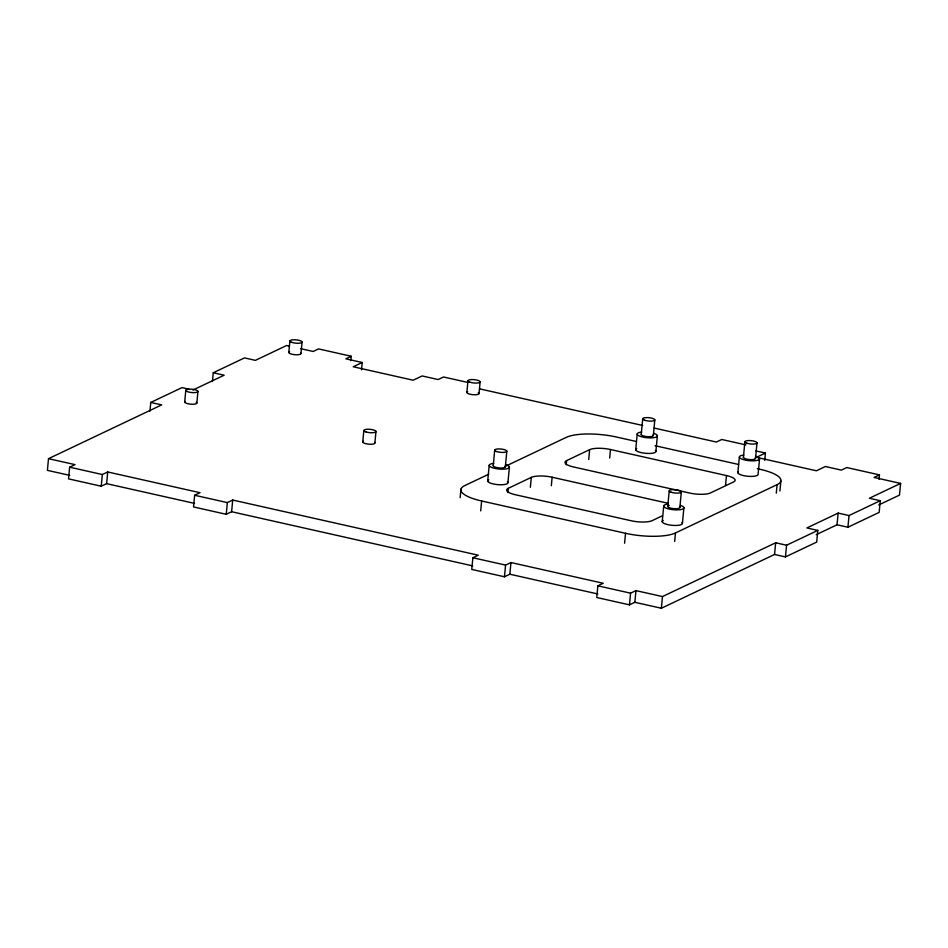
<?xml version="1.0" encoding="UTF-8"?>
<svg xmlns="http://www.w3.org/2000/svg" width="948" height="948" viewBox="0 0 948 948"><rect width="100%" height="100%" fill="white"/><g stroke="black" fill="none" stroke-linecap="round" stroke-linejoin="round"><path stroke-width="1.42" d="M149.95 411.207L150.779 402.438L161.681 404.891L48.502 458.678L47.4 470.35L69.737 475.375M48.502 458.678L75.034 464.627L69.642 467.186L68.54 478.87L101.246 486.217L106.626 483.658L194.589 503.412M101.246 486.217L102.348 474.533L107.728 471.974L200.028 492.699L194.636 495.259L193.534 506.943L226.24 514.29L231.62 511.73L472.815 565.909M106.626 483.658L107.728 471.974M184.706 401.881L185.808 390.244M196.84 403.137L197.942 391.5A6.103 1.683 5.4 0 0 189.138 389.13A6.103 1.683 5.4 0 0 188.545 391.998A6.103 1.683 5.4 0 0 197.942 391.5M212.423 381.523L213.253 372.754L244.489 357.906L255.391 360.359L286.628 345.51L289.413 346.139M226.24 514.29L227.342 502.606L232.722 500.046L478.254 555.196L472.874 557.756L471.76 569.44L504.466 576.775L509.858 574.215L597.821 593.981M231.62 511.73L232.722 500.046M288.82 352.49L289.91 340.984M300.978 353.557L302.068 342.05M350.819 360.643L351.234 356.258L318.54 348.911L313.148 351.471L300.587 348.651M361.52 369.791L362.207 362.491L345.854 358.818L351.234 356.258M362.752 442.088L363.842 430.582M374.887 442.906L375.977 431.399M466.866 392.472L467.968 380.776M460.147 497.7L460.953 489.204M479.024 393.55L480.126 381.854M480.695 510.889L481.643 500.982A37.434 10.321 5.4 0 1 464.721 485.625L488.789 474.19M487.699 481.098L489.168 465.515M493.221 465.824L494.69 450.253M505.355 466.665L506.825 451.094M507.938 482.556L509.408 466.973M507.867 492.569L508.27 488.327L531.295 477.377A15.618 4.302 5.4 0 1 552.127 477.235L666.041 502.819A17.965 4.953 5.4 0 1 668.067 503.329M504.466 576.775L505.568 565.091L510.96 562.543L603.248 583.269L597.868 585.828L596.766 597.513L629.46 604.848L634.852 602.3L661.372 608.249L774.552 554.462L785.454 556.914L816.69 542.078L817.792 530.394L806.89 527.941L838.127 513.093L849.029 515.546L880.265 500.698L879.163 512.382L847.927 527.23L837.025 524.777L816.192 534.684M509.858 574.215L510.96 562.543M530.359 487.296L531.295 477.377M551.333 485.731L552.127 477.235M566.217 464.84L566.62 460.598L589.644 449.66A15.618 4.302 5.4 0 1 610.476 449.518L726.476 475.564A15.618 4.302 5.4 0 1 733.539 481.975L710.514 492.913A15.618 4.302 5.4 0 1 689.682 493.055L573.67 466.997A15.618 4.302 5.4 0 1 566.62 460.598M588.708 459.567L589.644 449.66M609.671 458.014L610.476 449.518M624.59 543.216L625.526 533.297L481.643 500.982M635.705 449.826L637.175 434.243M641.215 434.528L642.697 418.945M629.46 604.848L630.562 593.175L635.954 590.616L662.474 596.565L775.665 542.777L786.567 545.23L817.792 530.394M634.852 602.3L635.954 590.616M653.35 435.369L654.819 419.786M655.921 451.224L657.391 435.653M662.214 521.827L663.683 506.244M667.736 506.528L669.205 490.946M661.372 608.249L662.474 596.565M674.668 541.45L675.474 532.954L777.087 484.665A37.434 10.321 5.4 0 0 760.166 469.319L757.298 468.668M679.87 507.37L681.339 491.787M682.442 523.225L683.911 507.642M725.54 485.483L726.476 475.564M737.876 472.779L739.345 457.197M743.398 457.481L744.867 441.898M755.532 458.322L757.002 442.74M759.573 458.595L758.104 474.178A10.179 2.808 5.4 0 1 747.32 476.228A10.179 2.808 5.4 0 1 738.054 472.057M764.74 460.349L765.427 453.049L755.888 450.904M776.282 493.161L777.087 484.665M779.92 491.005L780.856 481.098M774.552 554.462L775.665 542.777M785.454 556.914L786.567 545.23M837.025 524.777L838.127 513.093M847.927 527.23L849.029 515.546M879.045 479.273L879.46 474.889L846.754 467.554L841.374 470.113L825.376 466.511L816.394 470.777L757.879 457.635M879.46 474.889L874.08 477.448L900.6 483.409L899.498 495.093L878.666 504.988M150.779 402.438L182.016 387.602L188.83 389.13M192.918 390.043L224.155 375.207L213.253 372.754M362.207 362.491L353.225 366.757L413.174 380.219L422.144 375.953L438.142 379.544L443.534 376.984L467.708 382.411M506.173 465.93L566.335 437.336A37.434 10.321 5.4 0 1 616.283 436.992L636.428 441.519M756.457 457.315L765.427 453.049M662.51 515.724L652.165 520.642A15.618 4.302 5.4 0 1 631.332 520.784L515.333 494.726A15.618 4.302 5.4 0 1 508.27 488.327M900.6 483.409L869.363 498.257L880.265 500.698M745.934 444.908L721.76 439.481L716.38 442.041L654.274 428.081M479.51 388.834L642.72 425.486M655.127 445.726L738.587 464.461M69.642 467.186L102.348 474.533M194.636 495.259L227.342 502.606M472.874 557.756L505.568 565.091M597.868 585.828L630.562 593.175M300.777 353.106A6.103 1.683 5.4 0 1 294.105 354.635A6.103 1.683 5.4 0 1 289.638 351.72M374.567 442.443A6.103 1.683 5.4 0 1 368.452 444.15A6.103 1.683 5.4 0 1 363.357 441.282M196.2 402.225A6.103 1.683 5.4 0 1 191.223 404.227A6.103 1.683 5.4 0 1 185.002 401.478M478.23 392.638A6.103 1.683 5.4 0 1 472.91 394.7A6.103 1.683 5.4 0 1 467.696 391.702M505.047 466.203A6.103 1.683 5.4 0 1 499.679 467.968A6.103 1.683 5.4 0 1 493.327 465.397M653.042 434.907A6.103 1.683 5.4 0 1 647.674 436.673A6.103 1.683 5.4 0 1 641.322 434.101M653.966 433.414A10.179 2.808 5.4 0 1 654.286 437.597A10.179 2.808 5.4 0 1 639.379 436.021A10.179 2.808 5.4 0 1 641.666 432.11M507.441 481.785A10.179 2.808 5.4 0 1 497.048 484.57A10.179 2.808 5.4 0 1 488.777 479.759M506.042 464.733A10.179 2.808 5.4 0 1 506.22 468.904A10.179 2.808 5.4 0 1 491.325 467.293A10.179 2.808 5.4 0 1 493.742 463.406M680.486 505.414A10.179 2.808 5.4 0 1 680.794 509.597A10.179 2.808 5.4 0 1 665.887 508.021A10.179 2.808 5.4 0 1 668.174 504.111M756.149 456.367A10.179 2.808 5.4 0 1 756.468 460.538A10.179 2.808 5.4 0 1 741.549 458.962A10.179 2.808 5.4 0 1 743.836 455.064M655.412 450.466A10.179 2.808 5.4 0 1 645.138 453.274A10.179 2.808 5.4 0 1 636.724 448.487M675.474 532.954A37.434 10.321 5.4 0 1 625.526 533.297M755.224 457.86A6.103 1.683 5.4 0 1 749.856 459.614A6.103 1.683 5.4 0 1 743.505 457.043M679.562 506.907A6.103 1.683 5.4 0 1 674.194 508.673A6.103 1.683 5.4 0 1 667.842 506.102M668.352 505.722A6.103 1.683 5.4 0 1 669.229 505.438M681.92 522.455A10.179 2.808 5.4 0 1 671.658 525.275A10.179 2.808 5.4 0 1 663.245 520.488M671.255 492.285A6.103 1.683 5.4 0 0 681.233 492.225A6.103 1.683 5.4 0 0 673.317 489.595A6.103 1.683 5.4 0 0 671.255 492.285M644.747 420.284A6.103 1.683 5.4 0 0 654.724 420.225A6.103 1.683 5.4 0 0 646.809 417.594A6.103 1.683 5.4 0 0 644.747 420.284M496.752 451.592A6.103 1.683 5.4 0 0 506.718 451.521A6.103 1.683 5.4 0 0 498.814 448.902A6.103 1.683 5.4 0 0 496.752 451.592M746.917 443.237A6.103 1.683 5.4 0 0 756.895 443.166A6.103 1.683 5.4 0 0 748.979 440.547A6.103 1.683 5.4 0 0 746.917 443.237M469.722 382.127A6.103 1.683 5.4 0 0 479.913 382.269A6.103 1.683 5.4 0 0 472.507 379.544A6.103 1.683 5.4 0 0 469.722 382.127M365.928 431.909A6.103 1.683 5.4 0 0 375.882 431.826A6.103 1.683 5.4 0 0 367.919 429.219A6.103 1.683 5.4 0 0 365.928 431.909M291.688 342.335A6.103 1.683 5.4 0 0 301.855 342.465A6.103 1.683 5.4 0 0 294.413 339.751A6.103 1.683 5.4 0 0 291.688 342.335"/></g></svg>
